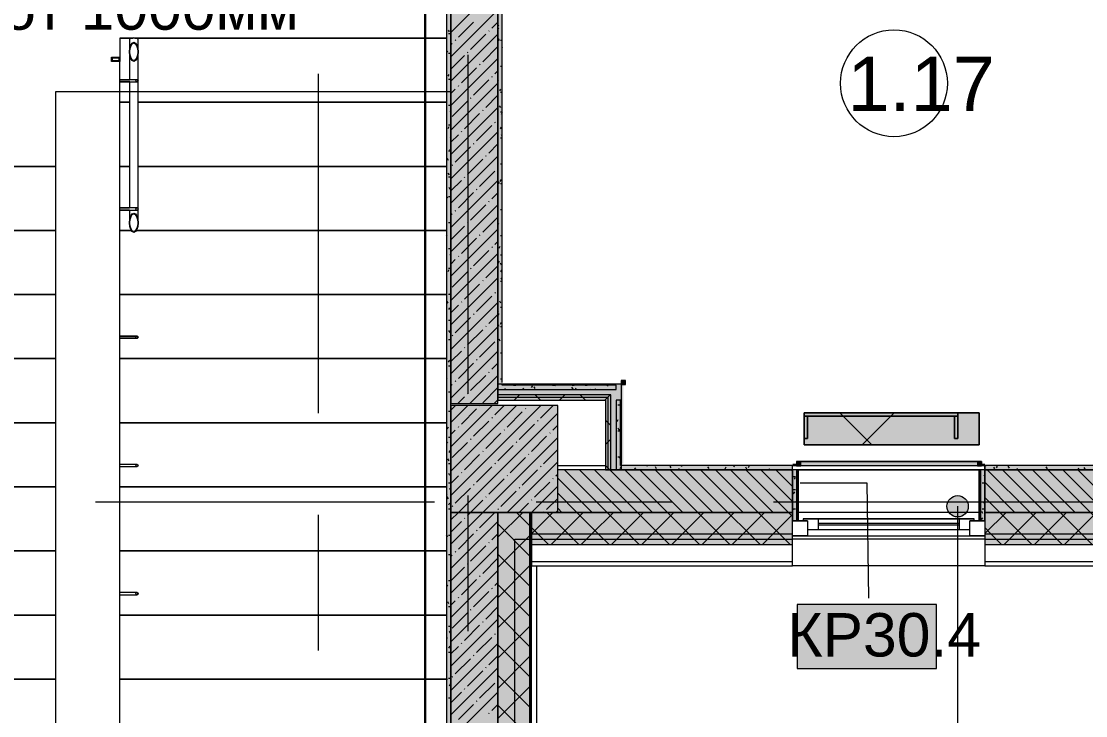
# Model space of a CAD drawing. Header units: millimetres. Extents: x -3817 to 677485, y -22715 to 103890.
# Drawn here: x 73712 to 78696, y 4510 to 7760 of the extents above; entities that cross this region are included whole.
import ezdxf

# ---------------------------------------------------------------- set-up
doc = ezdxf.new("R2010")
doc.units = ezdxf.units.MM
doc.layers.add('PDF _Геометрия', color=7, linetype='Continuous', true_color=0x1d1d1d)
doc.layers.add('PDF _Сплошная заливка', color=7, linetype='Continuous', true_color=0xffffff)
doc.layers.add('PDF _Текст', color=7, linetype='Continuous')
doc.styles.add('PDF GOST-Common', font='arial.ttf')

msp = doc.modelspace()

# ---------------------------------------------------------------- hatches: boundary and pattern name
at = {"layer": 'PDF _Сплошная заливка', "transparency": 33554559}
for color, points in [(256, [(75703.3, 2031.3), (75723.3, 2031.3), (75723.3, 9591.3), (75703.3, 9591.3), (75703.3, 2146.7)]), (256, [(75723.3, 5971.3), (75943.3, 5971.3), (75943.3, 9591.3), (75723.3, 9591.3), (75723.3, 6668)]), (256, [(76369.7, 6036.3), (76497.7, 6036.3), (76497.7, 6056.3), (75943.3, 6056.3), (75943.3, 6036.3)]), (256, [(76472.7, 5998.9), (76472.7, 6011.4), (75943.3, 6011.4), (75943.3, 5998.9), (76460.1, 5998.9)]), (256, [(76460.1, 5986.3), (76460.1, 5998.9), (75943.3, 5998.9), (75943.3, 5986.3), (76447.7, 5986.3)]), (256, [(75723.3, 5461.3), (76223.3, 5461.3), (76223.3, 5961.4), (75723.3, 5961.4), (75723.3, 5537.7)]), (256, [(77323.3, 5421.3), (77343.3, 5421.3), (77343.3, 5661.3), (77323.3, 5661.3), (77323.3, 5537.7)]), (256, [(78203.3, 5421.3), (78223.3, 5421.3), (78223.3, 5661.3), (78203.3, 5661.3), (78203.3, 5537.7)]), (7, [(78095.9, 5540), (78060.5, 5525.3), (78045.9, 5490), (78060.5, 5454.6), (78095.9, 5440), (78131.2, 5454.6), (78145.9, 5490), (78131.2, 5525.3)]), (256, [(75943.3, 1661.3), (76093.3, 1661.3), (76093.3, 5461.3), (75943.3, 5461.3), (75943.3, 1811.3)])]:
    msp.add_hatch(color=color, dxfattribs=at).paths.add_polyline_path(points)
at = {"layer": 'PDF _Сплошная заливка', "true_color": 0xe7e7e7, "transparency": 33554559}
for points in [[(75943.3, 6011.4), (76522.6, 6011.4), (76522.6, 6061.4), (75943.3, 6061.4), (75943.3, 6036.3)], [(76472.7, 5661.3), (76522.6, 5661.3), (76522.6, 6011.4), (76472.7, 6011.4), (76472.7, 5986.3)]]:
    msp.add_hatch(color=254, dxfattribs=at).paths.add_polyline_path(points)
at = {"layer": 'PDF _Сплошная заливка', "transparency": 33554559}
h = msp.add_hatch(color=256, dxfattribs=at)
h.paths.add_polyline_path([(84443.3, 5461.3), (84443.3, 5661.3), (84343.3, 5661.3), (84343.3, 5461.3)], flags=0)
h.paths.add_polyline_path([(77323.3, 5461.3), (77323.3, 5661.3), (76223.3, 5661.3), (76223.3, 5461.3), (77111.9, 5461.3)], flags=0)
h.paths.add_polyline_path([(81565, 5461.3), (82243.3, 5461.3), (82243.3, 5661.3), (81093.3, 5661.3), (81093.3, 5461.3)], flags=0)
h.paths.add_polyline_path([(78223.3, 5461.3), (79423.7, 5461.3), (79423.7, 5661.3), (78223.3, 5661.3), (78223.3, 5537.7)], flags=0)
h.paths.add_polyline_path([(80593.3, 5461.3), (80593.3, 5661.3), (80323.7, 5661.3), (80323.7, 5461.3)], flags=0)
h = msp.add_hatch(color=256, dxfattribs=at)
h.paths.add_polyline_path([(76497.7, 5661.3), (77323.3, 5661.3), (77323.3, 5681.3), (76497.7, 5681.3)], flags=0)
h.paths.add_polyline_path([(79243.7, 5661.3), (79243.7, 5681.3), (78223.3, 5681.3), (78223.3, 5661.3), (78596.3, 5661.3)], flags=0)
h = msp.add_hatch(color=256, dxfattribs=at)
h.paths.add_polyline_path([(81093.3, 5361.3), (82243.3, 5361.3), (82243.3, 5461.3), (80323.7, 5461.3), (80323.7, 5361.3), (80593.3, 5361.3)], flags=0)
h.paths.add_polyline_path([(76101.3, 5361.3), (77323.3, 5361.3), (77323.3, 5461.3), (76101.3, 5461.3)], flags=0)
h.paths.add_polyline_path([(85043.3, 5361.3), (85043.3, 5461.3), (84343.3, 5461.3), (84343.3, 5361.3), (84943.3, 5361.3)], flags=0)
h.paths.add_polyline_path([(78223.3, 5361.3), (79423.7, 5361.3), (79423.7, 5461.3), (78223.3, 5461.3)], flags=0)
h = msp.add_hatch(color=256, dxfattribs=at)
h.paths.add_polyline_path([(76101.3, 5311.3), (77323.3, 5311.3), (77323.3, 5361.3), (76101.3, 5361.3)], flags=0)
h.paths.add_polyline_path([(85093.3, 5311.3), (85093.3, 5361.3), (84343.3, 5361.3), (84343.3, 5311.3), (84533.7, 5311.3)], flags=0)
h.paths.add_polyline_path([(78223.3, 5311.3), (79423.7, 5311.3), (79423.7, 5361.3), (78223.3, 5361.3)], flags=0)
h.paths.add_polyline_path([(80323.7, 5311.3), (82243.3, 5311.3), (82243.3, 5361.3), (80323.7, 5361.3)], flags=0)

# ---------------------------------------------------------------- linework, layer by layer
at = {"layer": 'PDF _Геометрия', "color": 9, "lineweight": 9, "true_color": 0xc0c0c0}
for points in [[(77971.3, 11011.3), (77684.2, 11011.3), (77664.2, 11011.3), (77664.2, 8902), (75963.3, 8902), (75943.3, 8902), (75943.3, 6259.2), (75943.3, 8902), (77664.2, 8902), (77664.2, 9002), (77664.2, 11011.3)], [(77323.3, 5661.3), (77323.3, 5421.3), (77343.3, 5421.3), (77343.3, 5661.3)], [(77343.3, 5661.3), (77343.3, 5421.3), (77351.3, 5421.3), (77351.3, 5661.3)], [(77351.3, 5661.3), (78195.3, 5661.3)], [(78195.3, 5661.3), (78195.3, 5421.3), (78203.3, 5421.3), (78203.3, 5661.3)], [(78203.3, 5661.3), (78203.3, 5421.3), (78223.3, 5421.3), (78223.3, 5661.3)]]:
    msp.add_lwpolyline(points, close=True, dxfattribs=at)
at = {"layer": 'PDF _Геометрия', "color": 7, "lineweight": 9}
for points in [[(79223.7, 10983.4), (79223.7, 5717.1), (79223.7, 5681.3), (79215.7, 5681.3), (79202.8, 5681.3), (78223.3, 5681.3)], [(75963.3, 6069.4), (75963.3, 6259.2), (75963.3, 8882)], [(74220.5, 7679.1), (74222.9, 7680), (74226.1, 7680.8), (74229.9, 7681.3), (74234.1, 7681.7), (74238.5, 7681.8), (74234.1, 7681.7), (74229.9, 7681.3), (74226.1, 7680.8), (74222.9, 7680), (74220.5, 7679.1), (74219.1, 7678.1), (74218.5, 7677.1), (74218.5, 7617), (74218.5, 7485.7)], [(74258.5, 6817), (74258.5, 7617), (74258.5, 7677.1), (74258, 7678.1), (74256.6, 7679.1), (74254.2, 7680), (74251, 7680.8), (74247.2, 7681.3), (74243, 7681.7), (74238.5, 7681.8), (74243, 7681.7), (74247.2, 7681.3), (74251, 7680.8), (74254.2, 7680), (74256.6, 7679.1)], [(74173.3, 7571.4), (74133.5, 7571.4), (74133.5, 7591.4), (74173.3, 7591.4)], [(74253.5, 7486.4), (74253.3, 7486.4), (74244.9, 7486.4), (74228.5, 7486.4), (74173.5, 7486.4), (74219.2, 7486.4)], [(74173.5, 7476.5), (74173.5, 7476.3), (74173.5, 7476.5), (74173.5, 7477), (74173.5, 7477.8), (74173.5, 7478.8), (74173.5, 7480.1), (74173.5, 7481.3), (74173.5, 7482.6), (74173.5, 7483.9), (74173.5, 7484.9), (74173.5, 7485.7), (74173.5, 7486.2), (74173.5, 7486.4), (74173.5, 7486.2)], [(74173.5, 7486.2), (74173.5, 7486.4), (74173.5, 7486.2)], [(74219.2, 7476.3), (74173.5, 7476.3), (74228.5, 7476.3), (74232.1, 7476.3), (74247.4, 7476.3), (74253.5, 7476.3), (74256.3, 7477.1), (74258.5, 7481.3), (74257.8, 7484.1)], [(74173.5, 7476.5), (74173.5, 7476.3), (74173.5, 7476.5)], [(74218.5, 7477), (74218.5, 6885.7)], [(74253.5, 6886.3), (74253.3, 6886.3), (74244.9, 6886.3), (74228.5, 6886.3), (74173.5, 6886.3), (74218.9, 6886.3)], [(74173.5, 6876.5), (74173.5, 6876.4), (74173.5, 6876.5), (74173.5, 6877), (74173.5, 6877.8), (74173.5, 6878.9), (74173.5, 6880.1), (74173.5, 6881.3), (74173.5, 6882.6), (74173.5, 6883.9), (74173.5, 6884.9), (74173.5, 6885.7), (74173.5, 6886.2), (74173.5, 6886.3), (74173.5, 6886.2)], [(74173.5, 6886.2), (74173.5, 6886.3), (74173.5, 6886.2)], [(74218.9, 6876.4), (74173.5, 6876.4), (74228.5, 6876.4), (74232.1, 6876.4), (74247.4, 6876.4), (74253.5, 6876.4), (74256.3, 6877.1), (74258.5, 6881.3), (74257.8, 6884.1)], [(74173.5, 6876.5), (74173.5, 6876.4), (74173.5, 6876.5)], [(74218.5, 6877), (74218.5, 6817)], [(74173.5, 6276.5), (74173.5, 6276.4), (74173.5, 6276.5), (74173.5, 6277), (74173.5, 6277.8), (74173.5, 6278.8), (74173.5, 6280.1), (74173.5, 6281.3), (74173.5, 6282.6), (74173.5, 6283.8), (74173.5, 6284.9), (74173.5, 6285.7), (74173.5, 6286.2), (74173.5, 6286.3), (74173.5, 6286.2)], [(74173.5, 6286.2), (74173.5, 6286.3), (74173.5, 6286.2)], [(74256.3, 6277.1), (74253.5, 6276.4), (74247.4, 6276.4), (74232.1, 6276.4), (74228.5, 6276.4), (74173.5, 6276.4), (74228.5, 6276.4), (74232.1, 6276.4), (74247.4, 6276.4), (74253.5, 6276.4), (74256.3, 6277.1), (74258.5, 6281.3), (74257.8, 6284.1), (74258.5, 6281.3)], [(74248.7, 6280.1), (74249.2, 6278.8), (74250, 6277.8), (74251, 6277)], [(74256, 6285.7), (74254.8, 6286.2), (74253.5, 6286.3), (74252.3, 6286.2), (74251, 6285.7)], [(74173.5, 6276.5), (74173.5, 6276.4), (74173.5, 6276.5)], [(74252.3, 6276.5), (74253.5, 6276.4), (74254.8, 6276.5), (74256, 6277), (74257.1, 6277.8)], [(76460.1, 5661.3), (76460.1, 5986.3), (76460.1, 5998.9), (75943.3, 5998.9), (75943.3, 5986.3), (75943.3, 5998.9), (75943.3, 6011.4), (75943.3, 6036.3), (75943.3, 6056.3), (75943.3, 6061.4), (75943.3, 6259.2), (75943.3, 6061.4), (75943.3, 6056.3), (75943.3, 6036.3)], [(75943.3, 6061.4), (75943.3, 6056.3), (75943.3, 6036.3), (75943.3, 6011.4)], [(76472.7, 5661.3), (76472.7, 5986.3), (76472.7, 5998.9), (76472.7, 6011.4), (75943.3, 6011.4), (75943.3, 5998.9)], [(76517.7, 5986.3), (76497.7, 5986.3)], [(74253.5, 5686.4), (74253.3, 5686.4), (74244.9, 5686.4), (74228.5, 5686.4), (74173.5, 5686.4)], [(74173.5, 5676.5), (74173.5, 5676.3), (74173.5, 5676.5), (74173.5, 5677), (74173.5, 5677.8), (74173.5, 5678.8), (74173.5, 5680.1), (74173.5, 5681.3), (74173.5, 5682.6), (74173.5, 5683.8), (74173.5, 5684.9), (74173.5, 5685.7), (74173.5, 5686.2), (74173.5, 5686.4), (74173.5, 5686.2)], [(74173.5, 5676.3), (74228.5, 5676.3), (74232.1, 5676.3), (74247.4, 5676.3), (74253.5, 5676.3), (74256.3, 5677.1), (74258.5, 5681.3), (74257.8, 5684.1)], [(77323.3, 5681.3), (76522.6, 5681.3), (76522.6, 5689.3)], [(78208.3, 5689.3), (78208.3, 5699.4), (78208.3, 5679.3), (77343.3, 5679.3)], [(77358.5, 5599.2), (77671, 5599.2), (77679.2, 5060.6)], [(78095.9, 5490), (78095.9, 4100.8), (78691.5, 4100.8)], [(74223.3, 1661.3), (75943.3, 1661.3), (76093.3, 1661.3), (76093.3, 5461.3)], [(74223.3, 1658.4), (75943.3, 1658.4), (76093.3, 1658.4), (76096.3, 1658.4), (76096.3, 5461.3)], [(75703.3, 2031.3), (75723.3, 2031.3), (75723.3, 2051.3), (75723.3, 5461.3), (75723.3, 2051.3), (75723.3, 2031.3), (75703.3, 2031.3), (74260.8, 2031.3), (75703.3, 2031.3), (75723.3, 2031.3)], [(76101.3, 5231.4), (76101.3, 5211.4), (76101.3, 5231.4), (76101.3, 5311.3), (76101.3, 5361.3), (76101.3, 5461.3), (76101.3, 5361.3), (77323.3, 5361.3)], [(74223.3, 1732.3), (76022.3, 1732.3), (76022.3, 5336.4), (77323.3, 5336.4)], [(76101.3, 5361.3), (76101.3, 5311.3), (77323.3, 5311.3)], [(78223.3, 5361.3), (79423.7, 5361.3)], [(78223.3, 5336.4), (79423.7, 5336.4)], [(76101.3, 5311.3), (76101.3, 5231.4), (77323.3, 5231.4)], [(78223.3, 5311.3), (79423.7, 5311.3)], [(78223.3, 5231.4), (79423.7, 5231.4)], [(74253.5, 5086.3), (74253.3, 5086.3), (74244.9, 5086.3), (74228.5, 5086.3), (74173.5, 5086.3)], [(74173.5, 5076.5), (74173.5, 5076.3), (74173.5, 5076.5), (74173.5, 5077), (74173.5, 5077.8), (74173.5, 5078.9), (74173.5, 5080.1), (74173.5, 5081.3), (74173.5, 5082.6), (74173.5, 5083.8), (74173.5, 5084.9), (74173.5, 5085.7), (74173.5, 5086.2), (74173.5, 5086.3), (74173.5, 5086.2)], [(74173.5, 5076.3), (74228.5, 5076.3), (74232.1, 5076.3), (74247.4, 5076.3), (74253.5, 5076.3), (74256.3, 5077.1), (74258.5, 5081.3), (74257.8, 5084.1)]]:
    msp.add_lwpolyline(points, dxfattribs=at)
at = {"layer": 'PDF _Геометрия', "color": 253, "lineweight": 9, "true_color": 0xaaaaaa}
for points in [[(73873.3, 7081.1), (73873.3, 7431.3), (75723.3, 7431.3), (75723.3, 9591.3), (72323.3, 9591.3), (72323.3, 7081.1)], [(74249.1, 7681.1), (75703.3, 7681.1)], [(74173.3, 7381.1), (74219.3, 7381.1)], [(74257.8, 7381.1), (75703.3, 7381.1)], [(73873.3, 3481.1), (73873.3, 7081.1), (72323.3, 7081.1), (72323.3, 3481.1)], [(74173.3, 7081.1), (74218.9, 7081.1)], [(74258.2, 7081.1), (75703.3, 7081.1)], [(73873.3, 6781.1), (72323.3, 6781.1)], [(74173.3, 6781.1), (74229.4, 6781.1)], [(74247.7, 6781.1), (75703.3, 6781.1)], [(73873.3, 6481.1), (72323.3, 6481.1)], [(74173.3, 6481.1), (75703.3, 6481.1)], [(73873.3, 6181.1), (72323.3, 6181.1)], [(74173.3, 6181.1), (75703.3, 6181.1)], [(73873.3, 5881.1), (72323.3, 5881.1)], [(74173.3, 5881.1), (75703.3, 5881.1)], [(73873.3, 5581.1), (72323.3, 5581.1)], [(74173.3, 5581.1), (75703.3, 5581.1)], [(73873.3, 5281.1), (72323.3, 5281.1)], [(74173.3, 5281.1), (75703.3, 5281.1)], [(73873.3, 4981.1), (72323.3, 4981.1)], [(74173.3, 4981.1), (75703.3, 4981.1)], [(73873.3, 4681.1), (72323.3, 4681.1)], [(74173.3, 4681.1), (75703.3, 4681.1)]]:
    msp.add_lwpolyline(points, close=True, dxfattribs=at)
at = {"layer": 'PDF _Геометрия', "color": 231, "lineweight": 30, "true_color": 0xff80c0}
msp.add_lwpolyline([(72443.3, 9570.4), (72443.3, 2161.3), (75223.3, 2161.3), (75223.3, 2446.3), (75603.3, 2446.3), (75603.3, 9570.4)], dxfattribs=at)
at = {"layer": 'PDF _Геометрия', "color": 9, "lineweight": 9, "true_color": 0xc0c0c0}
for points in [[(76123.3, 5461.3), (76101.3, 5461.3), (75943.3, 5461.3), (75723.3, 5461.3), (75723.3, 9591.3), (75703.3, 9591.3), (74028.3, 9591.3), (75723.3, 9591.3), (75723.3, 5971.3), (75943.3, 5971.3), (75943.3, 5986.3), (76447.7, 5986.3), (76447.7, 5661.3), (76522.6, 5661.3), (76522.6, 5681.3), (76517.7, 5681.3), (76517.7, 5986.3)], [(75703.3, 9570.4), (75703.3, 2031.3)], [(75943.3, 6036.3), (76497.7, 6036.3), (76497.7, 6056.3), (75963.3, 6056.3), (75963.3, 6061.4)], [(76522.6, 5689.3), (76522.6, 5986.3), (76522.6, 6011.4), (76522.6, 6061.4), (75943.3, 6061.4), (75943.3, 6056.3)], [(76497.7, 5986.3), (76497.7, 5681.3), (76497.7, 5661.3), (77323.3, 5661.3), (77323.3, 5681.3), (77341.8, 5681.3)], [(77694.6, 5777.3), (77544.6, 5927.3)], [(77648.3, 5777.3), (77798.3, 5927.3)], [(76101.3, 5211.4), (76123.3, 5211.4), (76123.3, 1631.4), (75943.3, 1631.4), (74223.3, 1631.4), (74223.3, 1811.3), (74223.3, 1653.3), (75943.3, 1653.3), (76096.3, 1653.3), (76101.3, 1653.3), (76101.3, 5211.4), (77323.3, 5211.4), (77323.3, 5461.3), (77323.3, 5661.3), (76223.3, 5661.3), (76223.3, 5681.3), (76447.7, 5681.3)], [(77323.3, 5661.3), (77323.3, 5681.3)], [(78208.3, 5681.3), (78223.3, 5681.3), (78223.3, 5661.3), (79243.7, 5661.3)], [(78223.3, 5661.3), (78223.3, 5681.3)], [(79243.7, 5661.3), (78223.3, 5661.3), (78223.3, 5461.3), (78223.3, 5211.4), (79423.7, 5211.4)], [(78195.3, 5461.3), (77351.3, 5461.3)], [(78223.3, 5421.3), (78223.3, 5211.4), (77323.3, 5211.4), (77323.3, 5421.3)]]:
    msp.add_lwpolyline(points, dxfattribs=at)
at = {"layer": 'PDF _Геометрия', "lineweight": 9}
for points in [[(75723.3, 7707.3), (75943.3, 7927.3)], [(75723.3, 7593.2), (75943.3, 7813.2)], [(75758.1, 7685.1), (75829.4, 7756.4)], [(75914.9, 7727.9), (75943.3, 7756.2)], [(75723.3, 7479.2), (75943.3, 7699.2)], [(75815.1, 7628.1), (75886.4, 7699.3)], [(75900.7, 7713.6), (75903.1, 7716)], [(75723.3, 7650.2), (75729.6, 7656.6)], [(75743.9, 7670.8), (75746.2, 7673.2)], [(75872.2, 7571), (75943.3, 7642.1)], [(75723.3, 7536.2), (75786.6, 7599.6)], [(75723.3, 7365.1), (75943.3, 7585.1)], [(75800.9, 7613.8), (75803.3, 7616.2)], [(75772.4, 7471.3), (75843.7, 7542.5)], [(75857.9, 7556.8), (75860.3, 7559.2)], [(75929.2, 7514), (75943.3, 7528.1)], [(75829.4, 7414.2), (75900.7, 7485.5)], [(75914.9, 7499.8), (75917.3, 7502.1)], [(75723.3, 7251.1), (75943.3, 7471.1)], [(75723.3, 7422.1), (75743.9, 7442.7)], [(75758.1, 7457), (75760.5, 7459.4)], [(75729.6, 7314.4), (75800.9, 7385.7)], [(75815.1, 7400), (75817.5, 7402.3)], [(75886.4, 7357.2), (75943.3, 7414)], [(75723.3, 7137), (75943.3, 7357)], [(75786.6, 7257.4), (75857.9, 7328.7)], [(75872.2, 7342.9), (75874.5, 7345.3)], [(75929.2, 7285.9), (75931.6, 7288.3)], [(75723.3, 7023), (75943.3, 7243)], [(75723.3, 7194), (75758.1, 7228.9)], [(75772.4, 7243.2), (75774.8, 7245.5)], [(75843.7, 7200.4), (75914.9, 7271.7)], [(75829.4, 7186.1), (75831.8, 7188.5)], [(75900.7, 7143.4), (75943.3, 7185.9)], [(75723.3, 6908.9), (75943.3, 7128.9)], [(75743.9, 7100.6), (75815.1, 7171.9)], [(75886.4, 7129.1), (75888.8, 7131.5)], [(75729.6, 7086.3), (75732, 7088.7)], [(75800.9, 7043.6), (75872.2, 7114.8)], [(75786.6, 7029.3), (75789, 7031.7)], [(75857.9, 6986.5), (75929.2, 7057.8)], [(75723.3, 6965.9), (75772.4, 7015.1)], [(75723.3, 6794.9), (75943.3, 7014.9)], [(75758.1, 6886.7), (75829.4, 6958)], [(75843.7, 6972.3), (75846, 6974.7)], [(75914.9, 6929.5), (75943.3, 6957.8)], [(75723.3, 6680.8), (75943.3, 6900.8)], [(75815.1, 6829.7), (75886.4, 6901)], [(75900.7, 6915.3), (75903.1, 6917.6)], [(75723.3, 6851.9), (75729.6, 6858.2)], [(75743.9, 6872.5), (75746.2, 6874.9)], [(75872.2, 6772.7), (75943.3, 6843.8)], [(75723.3, 6737.8), (75786.6, 6801.2)], [(75723.3, 6566.8), (75943.3, 6786.8)], [(75800.9, 6815.5), (75803.3, 6817.8)], [(75772.4, 6672.9), (75843.7, 6744.2)], [(75857.9, 6758.4), (75860.3, 6760.8)], [(75929.2, 6715.7), (75943.3, 6729.7)], [(75829.4, 6615.9), (75900.7, 6687.2)], [(75914.9, 6701.4), (75917.3, 6703.8)], [(75723.3, 6452.7), (75943.3, 6672.7)], [(75723.3, 6623.8), (75743.9, 6644.4)], [(75758.1, 6658.7), (75760.5, 6661)], [(75729.6, 6516.1), (75800.9, 6587.4)], [(75815.1, 6601.6), (75817.5, 6604)], [(75886.4, 6558.9), (75943.3, 6615.7)], [(75723.3, 6338.7), (75943.3, 6558.7)], [(75786.6, 6459.1), (75857.9, 6530.3)], [(75872.2, 6544.6), (75874.5, 6547)], [(75929.2, 6487.6), (75931.6, 6489.9)], [(75723.3, 6224.6), (75943.3, 6444.6)], [(75723.3, 6395.7), (75758.1, 6430.6)], [(75772.4, 6444.8), (75774.8, 6447.2)], [(75843.7, 6402), (75914.9, 6473.3)], [(75829.4, 6387.8), (75831.8, 6390.2)], [(75900.7, 6345), (75943.3, 6387.6)], [(75723.3, 6110.6), (75943.3, 6330.6)], [(75743.9, 6302.2), (75815.1, 6373.5)], [(75886.4, 6330.8), (75888.8, 6333.1)], [(75729.6, 6288), (75732, 6290.4)], [(75800.9, 6245.2), (75872.2, 6316.5)], [(75786.6, 6231), (75789, 6233.3)], [(75857.9, 6188.2), (75929.2, 6259.5)], [(75723.3, 6167.6), (75772.4, 6216.7)], [(75723.3, 5996.5), (75943.3, 6216.5)], [(75758.1, 6088.4), (75829.4, 6159.7)], [(75843.7, 6173.9), (75846, 6176.3)], [(75914.9, 6131.2), (75943.3, 6159.5)], [(75812.1, 5971.3), (75943.3, 6102.5)], [(75815.1, 6031.4), (75886.4, 6102.7)], [(75900.7, 6116.9), (75903.1, 6119.3)], [(75723.3, 6053.5), (75729.6, 6059.9)], [(75743.9, 6074.1), (75746.2, 6076.5)], [(75872.2, 5974.4), (75943.3, 6045.4)], [(75755.1, 5971.3), (75786.6, 6002.9)], [(75800.9, 6017.1), (75803.3, 6019.5)], [(75926.2, 5971.3), (75943.3, 5988.4)], [(76018.9, 5986.3), (76031.4, 5998.9), (76043.9, 6011.4)], [(76142, 5986.3), (76129.5, 5998.9), (76117, 6011.4)], [(76231, 5986.3), (76243.5, 5998.9), (76256, 6011.4)], [(76354.2, 5986.3), (76341.7, 5998.9), (76329.2, 6011.4)], [(76443.2, 5986.3), (76455.7, 5998.9), (76468.2, 6011.4)], [(75723.3, 5882.5), (75802.1, 5961.4)], [(75723.3, 5768.4), (75916.2, 5961.4)], [(75723.3, 5654.4), (76030.2, 5961.4)], [(75723.3, 5540.3), (76144.3, 5961.4)], [(75723.3, 5939.5), (75745.1, 5961.4)], [(75772.4, 5874.6), (75843.7, 5945.8)], [(75857.9, 5960.1), (75859.2, 5961.4)], [(75929.2, 5917.3), (75973.2, 5961.4)], [(75986.2, 5860.3), (76057.5, 5931.6)], [(76071.8, 5945.8), (76074.1, 5948.2)], [(76086, 5960.1), (76087.3, 5961.4)], [(76143, 5903.1), (76201.3, 5961.4)], [(75758.3, 5461.3), (76223.3, 5926.3)], [(75829.4, 5817.5), (75900.7, 5888.8)], [(75914.9, 5903.1), (75917.3, 5905.4)], [(76128.8, 5888.8), (76131.2, 5891.2)], [(76472.7, 5867.9), (76460.1, 5880.4), (76447.7, 5892.9)], [(75723.3, 5825.4), (75743.9, 5846)], [(75758.1, 5860.3), (75760.5, 5862.7)], [(75886.4, 5760.5), (75957.7, 5831.8)], [(75972, 5846), (75974.3, 5848.4)], [(76043.2, 5803.3), (76114.5, 5874.6)], [(76185.8, 5831.8), (76188.2, 5834.2)], [(76200.1, 5846), (76223.3, 5869.2)], [(75723.3, 5312.2), (75872.4, 5461.3), (76223.3, 5812.2)], [(75729.6, 5717.7), (75800.9, 5789)], [(75815.1, 5803.3), (75817.5, 5805.7)], [(76029, 5789), (76031.4, 5791.4)], [(76100.3, 5746.3), (76171.6, 5817.5)], [(76447.7, 5778.7), (76460.1, 5791.2), (76472.7, 5803.7)], [(75786.6, 5660.7), (75857.9, 5732)], [(75872.2, 5746.3), (75874.5, 5748.6)], [(75943.5, 5703.5), (76014.7, 5774.8)], [(76086, 5732), (76088.4, 5734.4)], [(76157.3, 5689.2), (76223.3, 5755.2)], [(75929.2, 5689.2), (75931.6, 5691.6)], [(75986.4, 5461.3), (76223.3, 5698.2)], [(76000.5, 5646.5), (76071.8, 5717.7)], [(75723.3, 5597.3), (75758.1, 5632.2)], [(75772.4, 5646.5), (75774.8, 5648.8)], [(75843.7, 5603.7), (75914.9, 5675)], [(75986.2, 5632.2), (75988.6, 5634.6)], [(76057.5, 5589.4), (76128.8, 5660.7)], [(76143, 5675), (76145.4, 5677.3)], [(76214.3, 5632.2), (76223.3, 5641.1)], [(76604.9, 5311.3), (76554.9, 5361.3), (76454.9, 5461.3), (76254.9, 5661.3)], [(76525.6, 5461.3), (76325.6, 5661.3)], [(76746.3, 5311.3), (76696.3, 5361.3), (76596.3, 5461.3), (76396.3, 5661.3)], [(76667, 5461.3), (76467, 5661.3), (76460.1, 5668.2), (76447.7, 5680.7)], [(76887.8, 5311.3), (76837.8, 5361.3), (76737.7, 5461.3), (76537.7, 5661.3)], [(76808.5, 5461.3), (76608.5, 5661.3)], [(77029.2, 5311.3), (76979.2, 5361.3), (76879.2, 5461.3), (76679.2, 5661.3)], [(76949.9, 5461.3), (76749.9, 5661.3)], [(77170.6, 5311.3), (77120.6, 5361.3), (77020.6, 5461.3), (76820.6, 5661.3)], [(77091.3, 5461.3), (76891.3, 5661.3)], [(77312, 5311.3), (77262, 5361.3), (77162, 5461.3), (76962, 5661.3)], [(77232.7, 5461.3), (77032.7, 5661.3)], [(77323.3, 5441.5), (77303.4, 5461.3), (77103.4, 5661.3)], [(77323.3, 5512.2), (77174.1, 5661.3)], [(77323.3, 5582.9), (77244.9, 5661.3)], [(77323.3, 5653.7), (77315.6, 5661.3)], [(78584.8, 5311.3), (78534.8, 5361.3), (78434.8, 5461.3), (78234.8, 5661.3)], [(78505.5, 5461.3), (78305.5, 5661.3)], [(78726.2, 5311.3), (78676.2, 5361.3), (78576.2, 5461.3), (78376.2, 5661.3)], [(78646.9, 5461.3), (78446.9, 5661.3)], [(78867.6, 5311.3), (78817.6, 5361.3), (78717.6, 5461.3), (78517.6, 5661.3)], [(78788.4, 5461.3), (78588.4, 5661.3)], [(79009.1, 5311.3), (78959.1, 5361.3), (78859.1, 5461.3), (78659.1, 5661.3)], [(75829.4, 5589.4), (75831.8, 5591.8)], [(75900.7, 5546.7), (75972, 5618)], [(76100.5, 5461.3), (76223.3, 5584.1)], [(76114.5, 5532.4), (76185.8, 5603.7)], [(76200.1, 5618), (76202.4, 5620.3)], [(76384.2, 5461.3), (76223.3, 5622.3)], [(78364.1, 5461.3), (78223.3, 5602.2)], [(75743.9, 5503.9), (75815.1, 5575.2)], [(75886.4, 5532.4), (75888.8, 5534.8)], [(75957.7, 5489.6), (76029, 5560.9)], [(76043.2, 5575.2), (76045.6, 5577.6)], [(76463.5, 5311.3), (76413.5, 5361.3), (76313.5, 5461.3), (76223.3, 5551.6)], [(75729.6, 5489.6), (75732, 5492)], [(75800.9, 5446.9), (75815.4, 5461.3), (75872.2, 5518.2)], [(76043.5, 5461.3), (76086, 5503.9)], [(76100.3, 5518.2), (76102.6, 5520.5)], [(76171.6, 5475.4), (76223.3, 5527.1)], [(78443.4, 5311.3), (78393.4, 5361.3), (78293.4, 5461.3), (78223.3, 5531.5)], [(75723.3, 5426.3), (75758.3, 5461.3)], [(75786.6, 5432.6), (75789, 5435)], [(75857.9, 5389.9), (75929.2, 5461.1)], [(75943.3, 5345), (76059.6, 5461.3)], [(75943.5, 5475.4), (75945.8, 5477.8)], [(76093.3, 5398.7), (76030.6, 5461.3)], [(76101.3, 5361.6), (76201, 5461.3)], [(76157.5, 5461.3), (76159.7, 5463.5)], [(76322.1, 5311.3), (76272.1, 5361.3), (76172.1, 5461.3)], [(76192.4, 5311.3), (76242.4, 5361.3), (76342.4, 5461.3)], [(76214.5, 5461.3), (76223.3, 5470.1)], [(76242.8, 5461.3), (76223.3, 5480.9)], [(76333.8, 5311.3), (76383.8, 5361.3), (76483.8, 5461.3)], [(76475.3, 5311.3), (76525.3, 5361.3), (76625.3, 5461.3)], [(76616.7, 5311.3), (76666.7, 5361.3), (76766.7, 5461.3)], [(76758.1, 5311.3), (76808.1, 5361.3), (76908.1, 5461.3)], [(76899.5, 5311.3), (76949.5, 5361.3), (77049.5, 5461.3)], [(77040.9, 5311.3), (77090.9, 5361.3), (77190.9, 5461.3)], [(77182.4, 5311.3), (77232.4, 5361.3), (77323.3, 5452.2)], [(78223.3, 5362.3), (78322.3, 5461.3)], [(78313.7, 5311.3), (78363.7, 5361.3), (78463.7, 5461.3)], [(78455.2, 5311.3), (78505.2, 5361.3), (78605.2, 5461.3)], [(78596.6, 5311.3), (78646.6, 5361.3), (78746.6, 5461.3)], [(75723.3, 5369.2), (75772.4, 5418.4)], [(75723.3, 5198.2), (75943.3, 5418.2)], [(76093.3, 5257.3), (75943.3, 5407.3)], [(76180.6, 5311.3), (76130.6, 5361.3), (76101.3, 5390.7)], [(78302, 5311.3), (78252, 5361.3), (78223.3, 5390.1)], [(75758.1, 5290.1), (75829.4, 5361.3)], [(75843.7, 5375.6), (75846, 5378)], [(75914.9, 5332.8), (75943.3, 5361.1)], [(75943.3, 5203.6), (76093.3, 5353.6)], [(75723.3, 5084.1), (75943.3, 5304.1)], [(75815.1, 5233), (75886.4, 5304.3)], [(75900.7, 5318.6), (75903.1, 5320.9)], [(75723.3, 5255.2), (75729.6, 5261.5)], [(75743.9, 5275.8), (75746.2, 5278.2)], [(75872.2, 5176), (75943.3, 5247.1)], [(76093.3, 5115.9), (75943.3, 5265.9)], [(75723.3, 5141.1), (75786.6, 5204.5)], [(75723.3, 4970.1), (75943.3, 5190.1)], [(75800.9, 5218.8), (75803.3, 5221.1)], [(75943.3, 5062.2), (76093.3, 5212.2)], [(75772.4, 5076.2), (75843.7, 5147.5)], [(75857.9, 5161.8), (75860.3, 5164.1)], [(75829.4, 5019.2), (75900.7, 5090.5)], [(75914.9, 5104.7), (75917.3, 5107.1)], [(75929.2, 5119), (75943.3, 5133)], [(76093.3, 4974.5), (75943.3, 5124.5)], [(75723.3, 4856), (75943.3, 5076)], [(75723.3, 5027.1), (75743.9, 5047.7)], [(75758.1, 5062), (75760.5, 5064.3)], [(75943.3, 4920.8), (76093.3, 5070.8)], [(75729.6, 4919.4), (75800.9, 4990.7)], [(75815.1, 5004.9), (75817.5, 5007.3)], [(75886.4, 4962.2), (75943.3, 5019)], [(75723.3, 4742), (75943.3, 4962)], [(75872.2, 4947.9), (75874.5, 4950.3)], [(76093.3, 4833), (75943.3, 4983)], [(75786.6, 4862.4), (75857.9, 4933.7)], [(75929.2, 4890.9), (75931.6, 4893.3)], [(75943.3, 4779.4), (76093.3, 4929.4)], [(75723.3, 4627.9), (75943.3, 4847.9)], [(75772.4, 4848.1), (75774.8, 4850.5)], [(75843.7, 4805.3), (75914.9, 4876.6)], [(76093.3, 4691.6), (75943.3, 4841.6)], [(75723.3, 4799), (75758.1, 4833.9)], [(75829.4, 4791.1), (75831.8, 4793.5)], [(75900.7, 4748.3), (75943.3, 4790.9)], [(75943.3, 4637.9), (76093.3, 4787.9)], [(75743.9, 4705.6), (75815.1, 4776.8)], [(75886.4, 4734.1), (75888.8, 4736.4)], [(75723.3, 4513.9), (75943.3, 4733.9)], [(75729.6, 4691.3), (75732, 4693.7)], [(75800.9, 4648.5), (75872.2, 4719.8)], [(76093.3, 4550.2), (75943.3, 4700.2)], [(75786.6, 4634.3), (75789, 4636.6)], [(75857.9, 4591.5), (75929.2, 4662.8)], [(75943.3, 4496.5), (76093.3, 4646.5)], [(75723.3, 4570.9), (75772.4, 4620)], [(75723.3, 4399.8), (75943.3, 4619.8)], [(75758.1, 4491.7), (75829.4, 4563)], [(75843.7, 4577.3), (75846, 4579.6)], [(75914.9, 4534.5), (75943.3, 4562.8)], [(76093.3, 4408.8), (75943.3, 4558.8)], [(75900.7, 4520.2), (75903.1, 4522.6)]]:
    msp.add_lwpolyline(points, dxfattribs=at)
at = {"layer": 'PDF _Геометрия', "color": 253, "lineweight": 9, "true_color": 0x9b9b9b}
for points in [[(75947.3, 7737.8), (75943.3, 7744.7)], [(75945.9, 7730), (75943.3, 7725.4)], [(75716.8, 7710.3), (75711.7, 7719)], [(75711.7, 7702.5), (75721.8, 7702.5)], [(75951.3, 7669.8), (75946.3, 7678.5)], [(75955.6, 7672.1), (75963.3, 7672.1)], [(75963.3, 7638.1), (75963.2, 7638)], [(75707.2, 7621.4), (75703.3, 7614.5)], [(75711.7, 7611.1), (75721.8, 7611.1)], [(75955.6, 7550.1), (75963.3, 7550.1)], [(75714.3, 7511.7), (75709.3, 7503)], [(75711.7, 7489.2), (75721.8, 7489.2)], [(75944.8, 7484.2), (75943.3, 7481.6)], [(75956, 7442.6), (75950.9, 7433.9)], [(75955.6, 7428.2), (75963.3, 7428.2)], [(75711.7, 7367.3), (75721.8, 7367.3)], [(75723.3, 7333.3), (75721, 7337.2)], [(75956.5, 7356), (75951.5, 7364.7)], [(75955.6, 7336.8), (75963.3, 7336.8)], [(75963, 7332.9), (75958, 7324.2)], [(75713.2, 7266), (75708.2, 7257.3)], [(75711.7, 7275.8), (75721.8, 7275.8)], [(75958.9, 7264.9), (75953.9, 7256.2)], [(75963.3, 7222.4), (75959.7, 7228.6)], [(75723.3, 7222.4), (75719.3, 7215.6)], [(75955.6, 7214.9), (75963.3, 7214.9)], [(75711.7, 7153.9), (75721.8, 7153.9)], [(75723, 7150.8), (75718, 7159.5)], [(75711.9, 7109.2), (75706.9, 7117.9)], [(75955.6, 7093), (75963.3, 7093)], [(75716, 7041.1), (75710.9, 7049.9)], [(75711.7, 7032), (75721.8, 7032)], [(75723.3, 7039.6), (75722.3, 7037.9)], [(75720, 6973.1), (75715, 6981.8)], [(75950.5, 7000.6), (75945.5, 7009.3)], [(75957.9, 7019.2), (75952.8, 7010.5)], [(75955.6, 7001.5), (75963.3, 7001.5)], [(75708.9, 6931.5), (75703.9, 6940.2)], [(75711.7, 6940.6), (75721.8, 6940.6)], [(75704, 6884.2), (75703.3, 6883)], [(75955.6, 6879.6), (75963.3, 6879.6)], [(75711.7, 6818.6), (75721.8, 6818.6)], [(75723.3, 6795.7), (75721.2, 6792.2)], [(75945.6, 6815.1), (75943.3, 6811)], [(75705.9, 6753.8), (75703.3, 6758.3)], [(75955.6, 6757.7), (75963.3, 6757.7)], [(75711.7, 6696.7), (75721.8, 6696.7)], [(75952.7, 6705.4), (75947.6, 6696.7)], [(75723.3, 6662.7), (75720.2, 6668.1)], [(75948.6, 6637.4), (75943.6, 6628.7)], [(75955.6, 6666.2), (75963.3, 6666.2)], [(75714, 6596.8), (75709, 6588.1)], [(75711.7, 6605.3), (75721.8, 6605.3)], [(75959.7, 6595.7), (75954.7, 6587)], [(75959.8, 6618.8), (75954.8, 6627.5)], [(75955.6, 6544.3), (75963.3, 6544.3)], [(75963.3, 6551.9), (75958.9, 6559.5)], [(75711.7, 6483.4), (75721.8, 6483.4)], [(75721.1, 6487.1), (75716.1, 6478.4)], [(75963.3, 6490.9), (75962.9, 6491.4)], [(75711.1, 6440), (75706.1, 6448.7)], [(75956.8, 6441.1), (75951.8, 6449.8)], [(75717, 6419.1), (75712, 6410.4)], [(75945.7, 6399.5), (75943.3, 6403.6)], [(75947.5, 6391.6), (75943.3, 6384.3)], [(75955.6, 6422.4), (75963.3, 6422.4)], [(75711.7, 6361.4), (75721.8, 6361.4)], [(75723.3, 6369), (75723.1, 6368.8)], [(75949.7, 6331.4), (75944.7, 6340.1)], [(75958.7, 6350), (75953.6, 6341.3)], [(75955.6, 6330.9), (75963.3, 6330.9)], [(75719.2, 6303.9), (75714.2, 6312.6)], [(75711.7, 6270), (75721.8, 6270)], [(75953.8, 6263.4), (75948.8, 6272.1)], [(75955.6, 6209), (75963.3, 6209)], [(75715.9, 6173.4), (75710.9, 6164.7)], [(75711.7, 6148.1), (75721.8, 6148.1)], [(75705.1, 6084.6), (75703.3, 6087.8)], [(75723.3, 6125.2), (75722, 6123)], [(75955.6, 6087.1), (75963.3, 6087.1)], [(75979.3, 6036.3), (75976.3, 6041.6)], [(76016.5, 6056.6), (76026.6, 6056.6)], [(76063.1, 6043.3), (76059.1, 6036.3)], [(76104.8, 6054.5), (76099.8, 6045.7)], [(76117.4, 6041.1), (76112.4, 6049.8)], [(76199.4, 6056.6), (76209.5, 6056.6)], [(76211.5, 6056.3), (76209.4, 6052.8)], [(76295.1, 6038.1), (76290.1, 6046.8)], [(76290.9, 6056.6), (76300.9, 6056.6)], [(76308.9, 6042.2), (76305.5, 6036.3)], [(76351.8, 6056.6), (76361.9, 6056.6)], [(76376.9, 6038.1), (76375.9, 6036.3)], [(76401.7, 6036.3), (76399.7, 6039.7)], [(76457.8, 6056.3), (76455.2, 6051.7)], [(75711.7, 6026.1), (75721.8, 6026.1)], [(75703.7, 5969.3), (75703.3, 5968.6)], [(75711.7, 5934.7), (75721.8, 5934.7)], [(76504.2, 5965.2), (76514.3, 5965.2)], [(76504.8, 5893.9), (76499.8, 5885.2)], [(75710.7, 5859.6), (75705.7, 5850.9)], [(76504.2, 5843.3), (76514.3, 5843.3)], [(76511.4, 5846.2), (76506.4, 5854.9)], [(76516, 5852.2), (76510.9, 5843.5)], [(75706.6, 5791.6), (75703.3, 5785.7)], [(75711.7, 5812.8), (75721.8, 5812.8)], [(75717.8, 5749.9), (75712.8, 5741.2)], [(75723.3, 5748.3), (75720.5, 5753.1)], [(75714.4, 5702.8), (75709.3, 5711.5)], [(75711.7, 5690.9), (75721.8, 5690.9)], [(76504.2, 5721.3), (76514.3, 5721.3)], [(76517.7, 5713.5), (76514.6, 5718.9)], [(75718.4, 5634.8), (75713.4, 5643.5)], [(76519, 5674.5), (76513.9, 5665.8)], [(76587, 5670.5), (76582, 5661.8)], [(76626.1, 5660.4), (76636.2, 5660.4)], [(76644.5, 5676.7), (76641.8, 5681.3)], [(76686.1, 5665.5), (76681.1, 5674.2)], [(76717.6, 5660.4), (76727.6, 5660.4)], [(76754.2, 5669.6), (76749.2, 5678.3)], [(76778.5, 5660.4), (76788.6, 5660.4)], [(76794.2, 5661.3), (76790.8, 5667.2)], [(76804.4, 5681.3), (76801.3, 5675.9)], [(76931.9, 5666.6), (76926.9, 5675.3)], [(76930.9, 5660.4), (76941, 5660.4)], [(77010.4, 5672.4), (77005.4, 5663.6)], [(77022.4, 5660.4), (77032.4, 5660.4)], [(77050.8, 5681.3), (77047, 5674.8)], [(77109.6, 5663.6), (77104.6, 5672.4)], [(77113.8, 5660.4), (77123.9, 5660.4)], [(77120.1, 5679.4), (77115.1, 5670.7)], [(77216.5, 5661.3), (77214.2, 5665.3)], [(77296.7, 5660.4), (77306.8, 5660.4)], [(78223.3, 5639.4), (78218.8, 5631.8)], [(78228.6, 5676.2), (78225.6, 5681.3)], [(78270.2, 5665), (78265.2, 5673.7)], [(78272.1, 5660.4), (78282.1, 5660.4)], [(78280.7, 5678), (78275.7, 5669.3)], [(78338.3, 5669.1), (78333.2, 5677.8)], [(78363.5, 5660.4), (78373.6, 5660.4)], [(78377.9, 5661.3), (78374.9, 5666.7)], [(78454.9, 5660.4), (78465, 5660.4)], [(78516, 5666.1), (78510.9, 5674.8)], [(78637.8, 5660.4), (78647.9, 5660.4)], [(78662.5, 5668.8), (78658.3, 5661.3)], [(78693.7, 5663.1), (78688.6, 5671.8)], [(75711.7, 5599.4), (75721.8, 5599.4)], [(77327.2, 5629.9), (77337.2, 5629.9)], [(77335.4, 5625.5), (77330.3, 5616.8)], [(78211.1, 5599.4), (78221.2, 5599.4)], [(75705.6, 5545.8), (75703.3, 5541.9)], [(75711.4, 5525.1), (75706.3, 5533.8)], [(75722.5, 5566.7), (75717.5, 5575.4)], [(77331.3, 5557.5), (77326.2, 5548.8)], [(77327.2, 5568.9), (77337.2, 5568.9)], [(77343.3, 5563.7), (77343.2, 5563.8)], [(75716.7, 5504.2), (75711.7, 5495.5)], [(77342.4, 5515.9), (77337.4, 5507.2)], [(78223.3, 5502.5), (78220.6, 5507.2)], [(75711.7, 5477.5), (75721.8, 5477.5)], [(75723.3, 5454.6), (75722.8, 5453.9)], [(77325.9, 5471.8), (77323.3, 5476.4)], [(77327.2, 5477.5), (77337.2, 5477.5)], [(78211.6, 5436.4), (78206.6, 5427.7)], [(78214.4, 5456.8), (78209.4, 5465.6)], [(78211.1, 5477.5), (78221.2, 5477.5)], [(75704.3, 5415.4), (75703.3, 5417.2)], [(75708.4, 5347.4), (75703.4, 5356.1)], [(75711.7, 5355.6), (75721.8, 5355.6)], [(75711.7, 5264.2), (75721.8, 5264.2)], [(75723.3, 5260.7), (75722.7, 5261.7)], [(75711.7, 5142.2), (75721.8, 5142.2)], [(75707.4, 5122.4), (75703.3, 5115.2)], [(75713.6, 5033.6), (75708.5, 5042.3)], [(75711.7, 5020.3), (75721.8, 5020.3)], [(75711.7, 4928.9), (75721.8, 4928.9)], [(75721.7, 4897.6), (75716.7, 4906.3)], [(75706.4, 4876.7), (75703.3, 4871.3)], [(75717.5, 4835), (75712.5, 4826.3)], [(75711.7, 4806.9), (75721.8, 4806.9)], [(75707.6, 4678.2), (75703.3, 4685.7)], [(75711.7, 4685), (75721.8, 4685)], [(75723.3, 4723.1), (75719.6, 4716.7)], [(75720.5, 4657.3), (75715.5, 4648.6)], [(75711.7, 4593.6), (75721.8, 4593.6)]]:
    msp.add_lwpolyline(points, dxfattribs=at)
at = {"layer": 'PDF _Геометрия', "color": 253, "lineweight": 9, "true_color": 0xaaaaaa}
for points in [[(74173.3, 7681.1), (74228, 7681.1), (74173.3, 7681.1), (74173.3, 7591.1)], [(75803.3, 6016), (75803.3, 7603.5)], [(72323.3, 3481.1), (73873.3, 3481.1), (74173.3, 3481.1), (74262.6, 3481.1), (74173.3, 3481.1), (74173.3, 3719.7), (74173.3, 3781.1), (74173.3, 4081.1), (74173.3, 4381.1), (74173.3, 4681.1), (74173.3, 4981.1), (74173.3, 5281.1), (74173.3, 5581.1), (74173.3, 5881.1), (74173.3, 6181.1), (74173.3, 6481.1), (74173.3, 6781.1), (74173.3, 7081.1), (74173.3, 7381.1), (74173.3, 7571.6)], [(75103.3, 5926), (75103.3, 7513.5)], [(75803.3, 4904.8), (75803.3, 5539.8)], [(74058.8, 5511.3), (75646.3, 5511.3)], [(76122.6, 5511.3), (76757.6, 5511.3)], [(77233.8, 5511.3), (78821.3, 5511.3)], [(75103.3, 4814.8), (75103.3, 5449.8)], [(77393.3, 5421.3), (77323.3, 5421.3)], [(77443.3, 5411.3), (78103.3, 5411.3)], [(78103.3, 5401.3), (77443.3, 5401.3)], [(78223.3, 5421.3), (78153.3, 5421.3)], [(77323.3, 5351.3), (78223.3, 5351.3)]]:
    msp.add_lwpolyline(points, dxfattribs=at)
at = {"layer": 'PDF _Геометрия', "color": 7, "lineweight": 20}
for points in [[(74133.5, 7591.4), (74173.5, 7591.4), (74173.5, 7571.4), (74133.5, 7571.4)], [(74170.5, 7588.4), (74136.5, 7588.4), (74136.5, 7574.4), (74170.5, 7574.4)], [(76520.7, 6078.9), (76520.7, 6059.4), (76540.7, 6059.4), (76540.7, 6078.9)], [(77341.8, 5679.3), (77361.3, 5679.3), (77361.3, 5699.4), (77341.8, 5699.4)], [(78188.8, 5679.3), (78208.3, 5679.3), (78208.3, 5699.4), (78188.8, 5699.4)]]:
    msp.add_lwpolyline(points, close=True, dxfattribs=at)
at = {"layer": 'PDF _Геометрия', "color": 7, "lineweight": 9}
for points in [[(74170.5, 7588.4), (74170.5, 7574.4), (74136.5, 7574.4), (74136.5, 7588.4)], [(74253.5, 6286.3), (74253.3, 6286.3), (74244.9, 6286.3), (74228.5, 6286.3), (74173.5, 6286.3), (74228.5, 6286.3), (74244.9, 6286.3), (74253.3, 6286.3)], [(76223.3, 5961.4), (75723.3, 5961.4), (75723.3, 5461.3), (76223.3, 5461.3)], [(77343.3, 5699.4), (78208.3, 5699.4)], [(75943.3, 1811.3), (75943.3, 5461.3)], [(77323.3, 5461.3), (76123.3, 5461.3)], [(79423.7, 5461.3), (78223.3, 5461.3)], [(77997.6, 5030.5), (77344.4, 5030.5), (77344.4, 4730.5), (77997.6, 4730.5)]]:
    msp.add_lwpolyline(points, close=True, dxfattribs=at)
at = {"layer": 'PDF _Геометрия', "color": 9, "lineweight": 9, "true_color": 0xbfbfbf}
for points in [[(78097, 5911.3), (78097, 5927.3), (78097, 5911.3), (77377, 5911.3), (77392.6, 5911.3), (77392.6, 5807.3), (77392.6, 5911.3), (78081.4, 5911.3)], [(78081.4, 5911.3), (78081.4, 5807.3)], [(78097, 5911.3), (78097, 5807.3)]]:
    msp.add_lwpolyline(points, close=True, dxfattribs=at)
at = {"layer": 'PDF _Геометрия', "color": 8, "lineweight": 9, "true_color": 0x808080}
msp.add_lwpolyline([(77377, 5927.3), (77377, 5777.3), (78197, 5777.3), (78197, 5927.3), (77377, 5927.3), (78197, 5927.3), (78197, 5777.3), (77377, 5777.3), (77377, 5927.3), (78097, 5927.3), (77377, 5927.3), (77377, 5911.3)], close=True, dxfattribs=at)
at = {"layer": 'PDF _Геометрия', "color": 254, "lineweight": 9, "true_color": 0xdfdfdf}
msp.add_lwpolyline([(77377, 5911.3), (77392.6, 5911.3)], close=True, dxfattribs=at)
at = {"layer": 'PDF _Геометрия', "color": 8, "lineweight": 9, "true_color": 0x808080}
msp.add_lwpolyline([(77377, 5911.3), (77377, 5807.3), (77377, 5911.3)], dxfattribs=at)
at = {"layer": 'PDF _Геометрия', "color": 254, "lineweight": 9, "true_color": 0xdfdfdf}
for points in [[(77560.6, 5911.3), (77544.6, 5927.3)], [(77782.3, 5911.3), (77798.3, 5927.3)], [(78081.4, 5911.3), (78097, 5911.3), (78081.4, 5911.3)]]:
    msp.add_lwpolyline(points, dxfattribs=at)
at = {"layer": 'PDF _Геометрия', "color": 9, "lineweight": 9, "true_color": 0xbfbfbf}
for points in [[(77377, 5807.3), (77392.6, 5807.3), (77377, 5807.3)], [(78081.4, 5807.3), (78097, 5807.3), (78081.4, 5807.3)]]:
    msp.add_lwpolyline(points, dxfattribs=at)
at = {"layer": 'PDF _Геометрия', "color": 253, "lineweight": 13, "true_color": 0xaaaaaa}
for points in [[(77323.3, 5351.3), (77323.3, 5421.3), (77393.3, 5421.3), (77393.3, 5351.3)], [(78173.3, 5431.3), (77373.3, 5431.3), (77373.3, 5421.3), (77393.3, 5421.3), (77393.3, 5381.3), (78153.3, 5381.3), (78153.3, 5421.3), (78173.3, 5421.3)], [(78153.3, 5351.3), (78153.3, 5421.3), (78223.3, 5421.3), (78223.3, 5351.3)]]:
    msp.add_lwpolyline(points, close=True, dxfattribs=at)
for points in [[(77373.3, 5431.3), (78173.3, 5431.3)], [(77443.3, 5431.3), (77443.3, 5381.3)], [(78103.3, 5431.3), (78103.3, 5381.3)]]:
    msp.add_lwpolyline(points, dxfattribs=at)
at = {"layer": 'PDF _Геометрия', "color": 116, "lineweight": 13, "true_color": 0x008040}
msp.add_lwpolyline([(78223.3, 5336.4), (77323.3, 5336.4)], dxfattribs=at)
at = {"layer": 'PDF _Геометрия', "color": 7, "lineweight": 9}
for centre, radius in [((77797.7, 7469.8), 250), ((77797.7, 7469.8), 250), ((74253.5, 7481.3), 5), ((74253.5, 6881.3), 5), ((74253.5, 6281.3), 5), ((74253.5, 5681.3), 5), ((78095.9, 5490), 50), ((74253.5, 5081.3), 5)]:
    msp.add_circle(centre, radius, dxfattribs=at)
at = {"layer": 'PDF _Геометрия', "color": 7, "lineweight": 20}
for centre, major_axis, ratio, start_param, end_param in [((74238.5, 7617), (0, 44.7), 0.447215, 6.283175, 12.56636), ((74238.5, 7617), (0, 41.2), 0.447215, 6.283157, 12.566342), ((74238.5, 6817), (0, 44.8), 0.447217, 0, 6.283185), ((74238.5, 6817), (0, 41.2), 0.447213, 6.283157, 12.566342)]:
    msp.add_ellipse(centre, major_axis=major_axis, ratio=ratio, start_param=start_param, end_param=end_param, dxfattribs=at)
at = {"layer": 'PDF _Сплошная заливка', "lineweight": 35, "transparency": 33554559}
for points in [[(75963.3, 6056.3), (75963.3, 8902), (75943.3, 6056.3), (75943.3, 8902)], [(76460.1, 5661.3), (76460.1, 5986.3), (76447.7, 5661.3), (76447.7, 5986.3)], [(76472.7, 5661.3), (76472.7, 5998.9), (76460.1, 5661.3), (76460.1, 5998.9)], [(76497.7, 5681.3), (76517.7, 5681.3), (76497.7, 5986.3), (76517.7, 5986.3)], [(77377, 5777.3), (78197, 5777.3), (77377, 5927.3), (78197, 5927.3)], [(77377, 5911.3), (78097, 5911.3), (77377, 5927.3), (78097, 5927.3)], [(77392.6, 5807.3), (77392.6, 5911.3), (77377, 5807.3), (77377, 5911.3)], [(78097, 5807.3), (78097, 5911.3), (78081.4, 5807.3), (78081.4, 5911.3)], [(75943.3, 1811.3), (75943.3, 5461.3), (75723.3, 1811.3), (75723.3, 5461.3)]]:
    msp.add_solid(points, dxfattribs=at)
at = {"layer": 'PDF _Сплошная заливка', "color": 1, "lineweight": 35, "transparency": 33554559}
for points in [[(76520.7, 6059.4), (76540.7, 6059.4), (76520.7, 6078.9), (76540.7, 6078.9)], [(76530.6, 5689.3), (76530.6, 6069.4), (76522.6, 5689.3), (76522.6, 6069.4)], [(77323.3, 5681.3), (77341.8, 5681.3), (77323.3, 5689.3), (77341.8, 5689.3)], [(77361.3, 5679.3), (77361.3, 5699.4), (77341.8, 5679.3), (77341.8, 5699.4)], [(78188.8, 5679.3), (78188.8, 5699.4), (77361.3, 5679.3), (77361.3, 5699.4)], [(78208.3, 5679.3), (78208.3, 5699.4), (78188.8, 5679.3), (78188.8, 5699.4)], [(78223.3, 5681.3), (78223.3, 5689.3), (78208.3, 5681.3), (78208.3, 5689.3)]]:
    msp.add_solid(points, dxfattribs=at)
at = {"layer": 'PDF _Сплошная заливка', "lineweight": 9, "transparency": 33554559}
msp.add_solid([(77997.6, 5030.5), (77344.4, 5030.5), (77997.6, 4730.5), (77344.4, 4730.5)], dxfattribs=at)

# ---------------------------------------------------------------- texts
at = {"layer": 'PDF _Текст', "color": 250, "true_color": 0x3c3c3c, "attachment_point": 4, "style": 'PDF GOST-Common'}
for s, insert, char_height in [('Н= от 1000мм', (73173.3, 7820.6), 203.2), ('1.17', (77579.7, 7467), 254)]:
    msp.add_mtext(s, dxfattribs=dict(at, insert=insert, char_height=char_height))
at = {"layer": 'PDF _Текст', "insert": (77298, 4887.1), "char_height": 203.2, "attachment_point": 4, "style": 'PDF GOST-Common'}
msp.add_mtext('КР30.4', dxfattribs=at)

doc.saveas('drawing.dxf')
